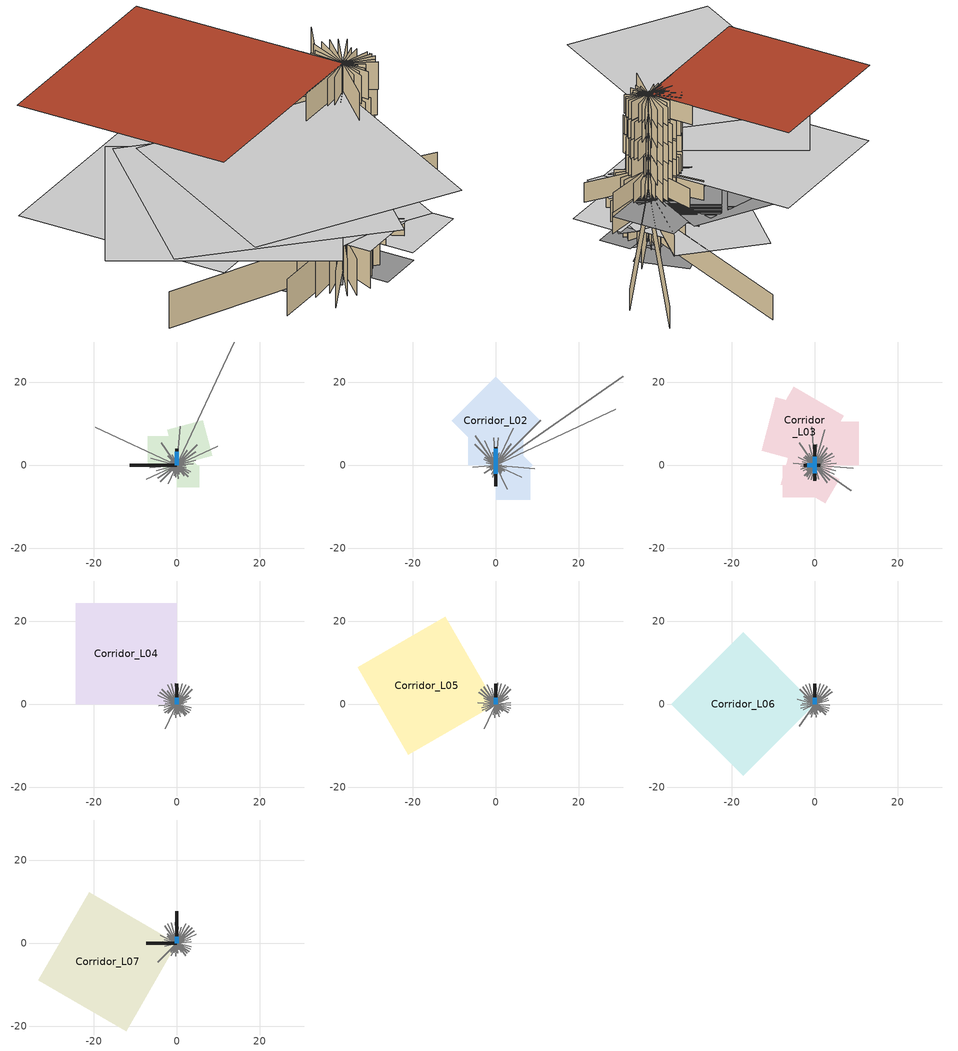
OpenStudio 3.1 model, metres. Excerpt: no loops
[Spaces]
Corridor_L01
 floor ground (IntFloor : Corridor_L01 SlabOnOrBelowGradeF073): 5.35,0 5.35,-5.35 0,-5.35 0,0 z0
 floor ground (IntFloor : Corridor_L01 2 SlabOnOrBelowGradeF073): 0.41,0.11 0.52,-0.3 0.11,-0.41 0,0 z0
 floor ground (IntFloor : Corridor_L01 3 SlabOnOrBelowGradeF073): 1.87,1.08 2.95,-0.79 1.08,-1.87 0,0 z0
 floor ground (IntFloor : Corridor_L01 4 SlabOnOrBelowGradeF073): 2.45,2.45 4.9,0 2.45,-2.45 0,0 z0
 floor ground (IntFloor : Corridor_L01 5 SlabOnOrBelowGradeF073): 1.03,1.78 2.8,0.75 1.78,-1.03 0,0 z0
 floor ground (IntFloor : Corridor_L01 6 SlabOnOrBelowGradeF073): 0.37,1.4 1.77,1.02 1.4,-0.37 0,0 z0
 floor ground (IntFloor : Corridor_L01 7 SlabOnOrBelowGradeF073): 3.64,3.64 3.64,0 0,0 0,3.64 z0
 floor ground (IntFloor : Corridor_L01 8 SlabOnOrBelowGradeF073): 6.25,10.82 8.54,2.29 0,0 -2.29,8.54 z0
 floor ground (IntFloor : Corridor_L01 9 SlabOnOrBelowGradeF073): 1.53,5.7 3.62,2.09 0,0 -2.09,3.62 z0
 floor ground (IntFloor : Corridor_L01 10 SlabOnOrBelowGradeF073): 0,1.05 0.52,0.52 0,0 -0.52,0.52 z0
 floor ground (IntFloor : Corridor_L01 11 SlabOnOrBelowGradeF073): -0.73,2.73 1,1.73 0,0 -1.73,1 z0
 floor ground (IntFloor : Corridor_L01 12 SlabOnOrBelowGradeF073): -0.31,0.54 0.11,0.42 0,0 -0.42,0.11 z0
 floor ground (IntFloor : Corridor_L01 13 SlabOnOrBelowGradeF073): 0,6.98 0,0 -6.98,0 -6.98,6.98 z0
 floor ground (IntFloor : Corridor_L01 14 SlabOnOrBelowGradeF073): -0.42,1.57 0,0 -1.57,-0.42 -1.99,1.15 z0
 floor ground (IntFloor : Corridor_L01 15 SlabOnOrBelowGradeF073): -1.6,2.76 0,0 -2.76,-1.6 -4.36,1.17 z0
 wall outside (MetalFrameWallU055): 0,0 0,2.29 / 0,0 0,1.31 / 0,0 0,3.89 / 0,0 -11.39,0 / 0,0 -0.59,0 z0:4.27
 wall adiabatic (MetalFrameIntWallU151): 0,0 -0.35,-0.03 / 0,0 -2.31,-0.62 / 0,0 -1.62,-0.76 / 0,0 -0.61,-0.43 / 0,0 -1.06,-1.52 / 0,0 -0.14,-0.52 / 0,0 -0.25,-2.9 / 0,0 0.6,-2.24 / 0,0 0.82,-1.75 / 0,0 1.76,-2.51 / 0,0 0.53,-0.53 / 0,0 2.82,-1.97 / 0,0 3.37,-1.57 / 0,0 2.24,-0.6 / 0,0 1.84,-0.16 / 0,0 3.9,0.34 / 0,0 0.91,0.64 / 0,0 4.87,4.87 / 0,0 2.52,3.6 / 0,0 13.83,29.66 / 0,0 0.82,9.33 / 0,0 -0.16,1.8 / 0,0 -3.81,5.44 / 0,0 -2.26,2.26 / 0,0 -1.45,1.02 / 0,0 -19.69,9.18 / 0,0 -6.33,1.7 / 0,0 -2.64,0.23 / 0,0 -6.53,-0.57 / 0,0 -0.7,-2.61 / 0,0 -0.15,-1.75 / 0,0 0.28,-3.26 / 0,0 0.45,-1.66 / 0,0 0.72,-1.55 / 0,0 1.39,-1.99 / 0,0 2.77,-2.77 / 0,0 2.15,-1.5 / 0,0 1.61,-0.75 / 0,0 2.14,-0.57 / 0,0 2.08,-0.18 / 0,0 2.85,0.76 / 0,0 2.16,1.01 / 0,0 0.85,0.85 z0:4.27; 0,0 -0.14,-0.3 z0:2.68; 0,0 0.03,-0.33 z0:3.84; 0,0 0.09,0.32 z0:1.05; 0,0 0.33,0.03 z0:3.62
 wall adiabatic (MetalFrameWallInterior): 0,0 -1.07,-1.07 / 0,0 4.48,1.2 / 0,0 9.86,4.6 / 0,0 -0.47,1.75 / 0,0 -1.17,2.51 / 0,0 -5.02,-1.35 / 0,0 -7.36,-3.43 / 0,0 -4.59,-3.21 / 0,0 -3.97,-3.97 / 0,0 -0.86,-1.23 / 0,0 -2.07,-4.44 / 0,0 4.58,3.21 z0:4.27
 window (1_Win_Storefront): 0,0 0,2.29 z0:2.97; 0,0 0,3.19 z0:3.19
Corridor_L02
 floor to Corridor_L01 (TypicalFloorInterior): 8.29,0 8.29,-8.29 0,-8.29 0,0 z4.27; 2.44,1.41 3.84,-1.03 1.41,-2.44 0,0 z4.27; 2.49,4.32 6.81,1.82 4.32,-2.49 0,0 z4.27; 6.54,6.54 6.54,0 0,0 0,6.54 z4.27; 0,21.34 10.67,10.67 0,0 -10.67,10.67 z4.27; 0,6.62 0,0 -6.62,0 -6.62,6.62 z4.27
 floor adiabatic (TypicalFloorInterior): 2.35,0.63 2.98,-1.72 0.63,-2.35 0,0 z4.27; 4.43,4.43 8.85,0 4.43,-4.43 0,0 z4.27; 0.37,1.4 1.77,1.02 1.4,-0.37 0,0 z4.27; -2.09,3.63 0.77,2.86 0,0 -2.86,0.77 z4.27
 floor adiabatic (OtherFloorU071): 1.6,2.77 2.19,0.59 0,0 -0.59,2.19 z4.27; 0.9,3.36 2.13,1.23 0,0 -1.23,2.13 z4.27; -1.38,5.13 1.88,3.25 0,0 -3.25,1.88 z4.27; -0.29,1.07 0,0 -1.07,-0.29 -1.36,0.78 z4.27
 wall outside (MetalFrameWallU055): 0,0 0,1.31 / 0,0 0,4.27 / 0,0 -0.59,0 / 0,0 0,-5.1 z4.27:7.92; 0,0 0,-0.34 z4.27:4.8
 wall adiabatic (MetalFrameIntWallU151): 0,0 3.63,5.18 / 0,0 4.12,8.84 / 0,0 0.81,3.02 / 0,0 0.58,6.65 / 0,0 -0.58,6.62 / 0,0 -0.83,3.08 / 0,0 -2.75,5.89 / 0,0 -4.94,7.06 / 0,0 -5.08,5.08 / 0,0 -2.74,1.92 / 0,0 -2.99,1.39 / 0,0 -2.31,0.62 / 0,0 -1.01,-2.17 / 0,0 -0.79,-2.96 / 0,0 -0.2,-2.31 / 0,0 0.17,-1.95 / 0,0 0.31,-1.16 / 0,0 2.68,-5.76 / 0,0 1.33,-1.9 / 0,0 1.46,-1.46 / 0,0 6.25,-2.91 / 0,0 2.43,-0.65 / 0,0 9.33,-0.82 / 0,0 1.43,0.13 / 0,0 28.87,13.46 / 0,0 30.6,21.43 / 0,0 10.8,10.8 / 0,0 3.08,4.4 / 0,0 1.12,2.4 / 0,0 0.35,1.32 / 0,0 0.36,4.09 / 0,0 -0.28,3.26 / 0,0 -0.77,2.88 / 0,0 -0.45,0.97 z4.27:7.92; 0,0 0.32,0.09 z4.27:5.17
 wall adiabatic (MetalFrameWallInterior): 0,0 -0.37,0.03 / 0,0 -5.57,-0.49 / 0,0 -2.26,-0.61 / 0,0 -1.48,-0.69 / 0,0 -2.82,-1.98 / 0,0 -1.26,-1.26 / 0,0 -0.43,-0.61 / 0,0 2.06,-1.44 z4.27:7.92
 window (1_Win_Storefront): 0,0 0,3.9 / 0,0 0,-2.13 z4.27:6.71
 roof outside (FlatNonresWoodFramingAndOtherRoofU034): 0,0 0,0.5 -0.5,0.5 -0.5,0 z7.92; 0,0 0,7.01 -7.01,7.01 -7.01,0 z7.92; 0,0 0,4.88 -4.88,4.88 -4.88,0 z7.92; 0,0 0,2.97 -2.97,2.97 -2.97,0 z7.92; 0,0 0,1.13 -1.13,1.13 -1.13,0 z7.92; 0,0 0,4.34 -4.34,4.34 -4.34,0 z7.92
Corridor_L03
 floor adiabatic (TypicalFloorInterior): -0.65,1.12 0,0 -1.12,-0.65 -1.77,0.48 z7.92; -0.92,0.92 0,0 -0.92,-0.92 -1.85,0 z7.92; 0,0 1.05,-1.81 -0.77,-2.86 -1.81,-1.05 z7.92; 0,0 1.36,-1.36 0,-2.72 -1.36,-1.36 z7.92
 floor to Corridor_L02 (TypicalFloorInterior): -1.58,0.91 0,0 -0.91,-1.58 -2.49,-0.67 z7.92; -6.46,1.73 0,0 -1.73,-6.46 -8.19,-4.73 z7.92; 0,0 0,-7.72 -7.72,-7.72 -7.72,0 z7.92; 0,0 5.84,-3.37 2.47,-9.21 -3.37,-5.84 z7.92
 floor adiabatic (OtherFloorU071): 0,0 1.37,-5.12 -3.75,-6.49 -5.12,-1.37 z7.92; 0,0 2.08,-0.56 1.52,-2.64 -0.56,-2.08 z7.92; 1.96,0 1.96,-1.96 0,-1.96 0,0 z7.92; 1.79,0.48 2.27,-1.31 0.48,-1.79 0,0 z7.92; 1.75,1.01 2.75,-0.74 1.01,-1.75 0,0 z7.92; 1.61,1.61 3.22,0 1.61,-1.61 0,0 z7.92; 1.91,3.31 5.23,1.4 3.31,-1.91 0,0 z7.92; 0.65,2.43 3.08,1.78 2.43,-0.65 0,0 z7.92; 10.5,10.5 10.5,0 0,0 0,10.5 z7.92; 0.41,0.71 0.56,0.15 0,0 -0.15,0.56 z7.92; 1.05,3.9 2.47,1.43 0,0 -1.43,2.47 z7.92; 0,1.36 0.68,0.68 0,0 -0.68,0.68 z7.92; -5.05,18.85 6.9,11.95 0,0 -11.95,6.9 z7.92; -9.42,16.32 3.45,12.87 0,0 -12.87,3.45 z7.92
 wall outside (MetalFrameWallU055): 0,0 0,2.56 / 0,0 0,2.63 / 0,0 0,4.88 / 0,0 -0.61,0 / 0,0 -0.4,0 / 0,0 -2.71,0 / 0,0 -2.58,0 / 0,0 0,-3.71 / 0,0 0,-2.19 / 0,0 0,-2.58 / 0,0 0,-1.04 / 0,0 1.25,0 z7.92:11.28
 wall adiabatic (WoodFrameIntWallU099): 0,0 -3.76,5.37 / 0,0 -1.87,1.87 / 0,0 -2.7,1.89 / 0,0 -2.16,1.01 / 0,0 -3.08,0.82 / 0,0 -2.47,0.22 / 0,0 -2.91,-0.25 / 0,0 -3,-0.8 / 0,0 -1.46,-0.68 / 0,0 -1.96,-1.37 / 0,0 -2.57,-2.57 / 0,0 -1.99,-2.84 / 0,0 0.92,-3.41 / 0,0 0.32,-0.68 / 0,0 -1.35,2.9 / 0,0 -0.96,1.38 / 0,0 -2.31,2.31 / 0,0 -2.29,1.6 / 0,0 -4,1.87 / 0,0 -3.01,0.81 / 0,0 -5.19,0.45 / 0,0 -3.47,-0.3 / 0,0 -3.47,-0.93 / 0,0 -2.78,-1.3 / 0,0 -0.61,-0.43 / 0,0 -2.39,-2.39 / 0,0 -0.67,-0.96 z7.92:11.28
 wall adiabatic (MetalFrameWallInterior): 0,0 -1.56,-3.34 / 0,0 -0.94,-3.49 / 0,0 -0.3,-3.42 / 0,0 0.3,-3.4 / 0,0 2.95,-4.21 / 0,0 3.61,-3.61 / 0,0 8.74,-6.12 / 0,0 4.62,-2.15 / 0,0 4.97,-1.33 / 0,0 9.2,-0.8 / 0,0 5.12,0.45 / 0,0 3.85,1.03 / 0,0 4.66,2.17 / 0,0 4.17,2.92 / 0,0 2.82,2.82 / 0,0 2.92,4.18 / 0,0 2.16,4.62 / 0,0 2.3,8.58 / 0,0 0.44,5.08 / 0,0 -0.8,9.2 / 0,0 -1.32,4.94 z7.92:11.28
 window (1_Win_Storefront): 0,0 0,1.97 / 0,0 -1.89,0 / 0,0 0,-1.97 z7.92:10.36; 0,0 0,1.48 / 0,0 0,1.48 z7.92:9.41; 0,0 -1.41,0 / 0,0 -1.41,0 / 0,0 0,-1.41 / 0,0 0,-1.41 z7.92:9.34
 roof outside (FlatNonresWoodFramingAndOtherRoofU034): 0,0 0,1.44 -1.44,1.44 -1.44,0 z11.28
Corridor_L04
 floor to Corridor_L03 (TypicalFloorInterior): 0,24.32 0,0 -24.32,0 -24.32,24.32 z11.15
 wall outside (MetalFrameWallU055): 0,0 0,4.88 z11.15:14.38
 wall adiabatic (WoodFrameIntWallU099): 0,0 -2.77,-5.94 / 0,0 -0.68,-2.56 / 0,0 -0.29,-3.29 / 0,0 0.21,-2.38 / 0,0 0.82,-3.08 / 0,0 1.05,-2.25 / 0,0 3.42,-0.92 / 0,0 0.75,-0.07 / 0,0 1.61,0.14 / 0,0 2.31,0.62 / 0,0 3.3,1.54 / 0,0 2.84,1.99 / 0,0 -3.16,0.85 / 0,0 -2.78,0.24 / 0,0 -4.4,-0.38 / 0,0 -3.01,-0.81 / 0,0 -3.15,-1.47 / 0,0 -2.94,-2.06 / 0,0 -2.17,-2.17 / 0,0 -0.43,-0.61 z11.15:14.38
 wall adiabatic (MetalFrameWallInterior): 0,0 1.97,-2.81 / 0,0 2.41,-2.41 / 0,0 3.02,-2.12 / 0,0 3.28,-1.53 / 0,0 3.64,3.64 / 0,0 2.99,4.27 / 0,0 2.16,4.62 / 0,0 1.33,4.97 / 0,0 0.35,3.97 / 0,0 -0.44,5.08 / 0,0 -1.32,4.92 / 0,0 -2.17,4.66 / 0,0 -2.28,3.26 / 0,0 -3.63,3.63 / 0,0 -4.18,2.92 / 0,0 -4.59,2.14 z11.15:14.38
 window (1_Win_Storefront): 0,0 0,1.6 z11.15:13.59
Corridor_L05
 floor adiabatic (TypicalFloorInterior): -0.47,1.75 0,0 -1.75,-0.47 -2.22,1.28 z14.38
 floor to Corridor_L04 (TypicalFloorInterior): -12.18,21.1 0,0 -21.1,-12.18 -33.28,8.92 z14.38
 wall outside (MetalFrameWallU055): 0,0 0,4.88 z14.38:17.6
 wall adiabatic (WoodFrameIntWallU099): 0,0 -2.77,-5.94 / 0,0 -0.68,-2.56 / 0,0 -0.29,-3.29 / 0,0 0.21,-2.38 / 0,0 0.82,-3.08 / 0,0 1.05,-2.25 / 0,0 0.93,-1.32 / 0,0 1.69,-1.69 / 0,0 2.98,-2.09 / 0,0 3.14,-1.47 / 0,0 3.11,1.45 / 0,0 2.79,1.96 / 0,0 -2.96,1.38 / 0,0 -2.7,0.72 / 0,0 -4.4,0.38 / 0,0 -3.11,-0.27 / 0,0 -3.36,-0.9 / 0,0 -3.26,-1.52 / 0,0 -2.51,-1.76 / 0,0 -0.53,-0.53 z14.38:17.6
 wall adiabatic (MetalFrameWallInterior): 0,0 3.56,-0.95 / 0,0 3.6,-0.32 / 0,0 3.52,0.31 / 0,0 0.72,0.19 / 0,0 3.61,3.61 / 0,0 2.95,4.21 / 0,0 2.2,4.72 / 0,0 1.32,4.92 / 0,0 0.45,5.12 / 0,0 -0.35,3.97 / 0,0 -1.03,3.85 / 0,0 -2.15,4.62 / 0,0 -2.95,4.21 / 0,0 -3.63,3.63 / 0,0 -4.18,2.92 z14.38:17.6
 window (1_Win_Storefront): 0,0 0,1.6 z14.38:16.81
Corridor_L06
 floor to Corridor_L05 (TypicalFloorInterior): -17.28,17.28 0,0 -17.28,-17.28 -34.55,0 z17.6
 wall outside (MetalFrameWallU055): 0,0 0,4.88 z17.6:20.83
 wall adiabatic (WoodFrameIntWallU099): 0,0 -3.76,-5.37 / 0,0 -1.12,-2.4 / 0,0 -0.85,-3.19 / 0,0 -0.21,-2.38 / 0,0 0.28,-3.17 / 0,0 0.64,-2.39 / 0,0 0.68,-1.46 / 0,0 1.37,-1.96 / 0,0 2.57,-2.57 / 0,0 2.84,-1.99 / 0,0 3.32,0.89 / 0,0 3.09,1.44 / 0,0 -2.68,1.88 / 0,0 -2.53,1.18 / 0,0 -4.27,1.14 / 0,0 -3.11,0.27 / 0,0 -3.47,-0.3 / 0,0 -3.47,-0.93 / 0,0 -2.78,-1.3 / 0,0 -0.61,-0.43 z17.6:20.83
 wall adiabatic (MetalFrameWallInterior): 0,0 3.34,-1.56 / 0,0 3.49,-0.94 / 0,0 3.52,-0.31 / 0,0 0.75,0.07 / 0,0 4.18,2.93 / 0,0 3.64,3.64 / 0,0 2.99,4.27 / 0,0 2.15,4.62 / 0,0 1.33,4.97 / 0,0 0.35,3.97 / 0,0 -0.35,3.97 / 0,0 -1.32,4.92 / 0,0 -2.17,4.66 / 0,0 -2.95,4.21 / 0,0 -3.61,3.61 z17.6:20.83
 window (1_Win_Storefront): 0,0 0,1.6 z17.6:20.04
Corridor_L07
 floor to Corridor_L06 (TypicalFloorInterior): -21.16,12.22 0,0 -12.22,-21.16 -33.38,-8.94 z20.9
 wall outside (MetalFrameWallU055): 0,0 0,7.68 / 0,0 0,4.88 / 0,0 -7.44,0 z20.9:24.13
 wall adiabatic (WoodFrameIntWallU099): 0,0 -4.64,-4.64 / 0,0 -1.52,-2.17 / 0,0 -1.39,-2.99 / 0,0 -0.62,-2.31 / 0,0 -0.28,-3.17 / 0,0 0.22,-2.47 / 0,0 0.42,-1.56 / 0,0 1.01,-2.16 / 0,0 2.09,-2.98 / 0,0 2.45,-2.45 / 0,0 3.42,0.3 / 0,0 3.29,0.88 / 0,0 -2.31,2.31 / 0,0 -2.29,1.6 / 0,0 -4,1.87 / 0,0 -3.01,0.81 / 0,0 -3.47,0.3 / 0,0 -3.58,-0.31 / 0,0 -2.96,-0.79 / 0,0 -0.68,-0.32 z20.9:24.13
 wall adiabatic (MetalFrameWallInterior): 0,0 3.02,-2.12 / 0,0 3.28,-1.53 / 0,0 3.42,-0.92 / 0,0 0.75,-0.07 / 0,0 4.62,2.16 / 0,0 4.21,2.95 / 0,0 3.68,3.68 / 0,0 2.92,4.17 / 0,0 2.17,4.66 / 0,0 1.03,3.85 / 0,0 0.35,3.97 / 0,0 -0.44,5.08 / 0,0 -1.33,4.97 / 0,0 -2.17,4.66 / 0,0 -2.92,4.18 z20.9:24.13
 window (1_Win_Storefront): 0,0 0,1.6 z20.9:23.34
 roof outside (FlatNonresWoodFramingAndOtherRoofU034): 0,0 0,24.43 -24.43,24.43 -24.43,0 z24.13
[Site]
SAN JOSE INTL: Latitude {deg}=37.34; Longitude {deg}=-121.95; Time Zone {hr}=-8; Elevation {m}=15.5448
[SizingPeriod:DesignDay] Barometric Pressure {Pa}=101146; Wind Speed {m/s}=2.4; Sky Clearness=0; Rain Indicator=0; Snow Indicator=0; Day of Month=21; Daylight Saving Time Indicator=0; Humidity Indicating Type=Wetbulb; Dry-Bulb Temperature Range Modifier Type=DefaultMultipliers
Name | Maximum Dry-Bulb Temperature {C} | Daily Dry-Bulb Temperature Range {deltaC} | Humidity Indicating Conditions at Maximum Dry-Bulb | Wind Direction {deg} | Month | Day Type | Solar Model Indicator | ASHRAE Taub | ASHRAE Taud
SAN JOSE INTL Ann Htg 99.6% Condns DB | 2.2 | 0 | 2.2 | 150 | 12 | WinterDesignDay | ASHRAEClearSky
SAN JOSE INTL  June .4% Condns DB=>MCWB | 35 | 11.8 | 19.8 | 330 | 6 | SummerDesignDay | ASHRAETau | 0.363 | 2.418
SAN JOSE INTL  July .4% Condns DB=>MCWB | 34.8 | 11.7 | 20.7 | 330 | 7 | SummerDesignDay | ASHRAETau | 0.367 | 2.418
SAN JOSE INTL  August .4% Condns DB=>MCWB | 34.4 | 11.6 | 19.3 | 330 | 8 | SummerDesignDay | ASHRAETau | 0.35 | 2.459
SAN JOSE INTL  September .4% Condns DB=>MCWB | 35.1 | 12 | 18.4 | 330 | 9 | SummerDesignDay | ASHRAETau | 0.356 | 2.432
SAN JOSE INTL  October .4% Condns DB=>MCWB | 31.5 | 11.7 | 16.9 | 330 | 10 | SummerDesignDay | ASHRAETau | 0.333 | 2.534
SAN JOSE INTL  November .4% Condns DB=>MCWB | 26.1 | 9.9 | 15.4 | 330 | 11 | SummerDesignDay | ASHRAETau | 0.322 | 2.542
[Site:WaterMainsTemperature]
Calculation Method=Schedule; Temperature Schedule=WaterMainCZ04
[Building]
FREEDOM CIRCLE BUILDING C Building: North Axis {deg}=90
[Material]
Name | Roughness | Thickness {m} | Conductivity {W/m-K} | Density {kg/m3} | Specific Heat {J/kg-K} | Thermal Absorptance | Solar Absorptance | Visible Absorptance
Stucco - 7/8 in. | MediumRough | 0.022352 | 0.700948 | 1855.1 | 837.36 | 0.9 | 0.7 | 0.8
Compliance Insulation R14.60 | Smooth | 0.0591861 | 0.0230188 | 16.0185 | 1130.436
Compliance Insulation R1.41 | Smooth | 0.00571591 | 0.0230188 | 16.0185 | 1130.436
Compliance Insulation R0.02 | Smooth | 8.10768e-05 | 0.0230188 | 16.0185 | 1130.436
Air - Metal Wall Framing - 16 or 24 in. OC; Air - Metal Wall Framing - 16 or 24 in. OC 1; Air - Metal Wall Framing - 16 or 24 in. OC 2 | Smooth | 0.1397 | 1.22017 | 1.28148 | 1004.832
Gypsum Board - 1/2 in.; Gypsum Board - 1/2 in. 2; Gypsum Board - 1/2 in. 4 | Smooth | 0.0127 | 0.158656 | 640.739 | 1130.436 | 0.9 | 0.7 | 0.8
Compliance Insulation R3.70 | Smooth | 0.0149992 | 0.0230188 | 16.0185 | 1130.436
Gypsum Board - 5/8 in. | MediumRough | 0.016002 | 0.158656 | 640.739 | 1130.436 | 0.9 | 0.7 | 0.8
Metal Standing Seam - 1/16 in. | MediumRough | 0.0015875 | 2.21534 | 7820.53 | 502.416 | 0.75 | 0.37 | 0.75
Compliance Insulation R28.63 | Smooth | 0.116061 | 0.0230188 | 16.0185 | 1130.436 | 0.9 | 0.7 | 0.8
Metal Deck - 1/16 in. | MediumRough | 0.0015875 | 45.3452 | 7820.53 | 502.416 | 0.9 | 0.7 | 0.8
Concrete - 140 lb/ft3 - 4 in. | Smooth | 0.1016 | 1.9514 | 2239.06 | 921.096
Carpet - 3/4 in.; Carpet - 3/4 in. 1 | Smooth | 0.01905 | 0.0455183 | 288.332 | 1381.644 | 0.9 | 0.7 | 0.8
Compliance Insulation R9.83 | MediumRough | 0.0398691 | 0.0230188 | 16.0185 | 1130.436 | 0.9 | 0.7 | 0.8
Plywood - 5/8 in. | Smooth | 0.016002 | 0.11544 | 480.554 | 1884.06
Gypsum Board - 1/2 in. 1; Gypsum Board - 1/2 in. 3 | MediumRough | 0.0127 | 0.158656 | 640.739 | 1130.436 | 0.9 | 0.7 | 0.8
[Material:NoMass]
Wood Frame w/ R11.25: Roughness=Smooth; Thermal Resistance {m2-K/W}=1.26865
[Construction]
MetalFrameWallU055: Stucco - 7/8 in., Compliance Insulation R14.60, Compliance Insulation R1.41, Compliance Insulation R0.02, Compliance Insulation R0.02, Air - Metal Wall Framing - 16 or 24 in. OC, Gypsum Board - 1/2 in.
MetalFrameIntWallU151: Gypsum Board - 1/2 in. 1, Compliance Insulation R3.70, Air - Metal Wall Framing - 16 or 24 in. OC 1, Gypsum Board - 1/2 in. 2
MetalFrameWallInterior: Gypsum Board - 5/8 in., Air - Metal Wall Framing - 16 or 24 in. OC 2, Gypsum Board - 5/8 in.
WoodFrameIntWallU099: Gypsum Board - 1/2 in. 3, Wood Frame w/ R11.25, Gypsum Board - 1/2 in. 4
FlatNonresWoodFramingAndOtherRoofU034: Metal Standing Seam - 1/16 in., Compliance Insulation R28.63
TypicalFloorInterior: Metal Deck - 1/16 in., Concrete - 140 lb/ft3 - 4 in., Carpet - 3/4 in.
OtherFloorU071: Compliance Insulation R9.83, Plywood - 5/8 in., Carpet - 3/4 in. 1
1_Win_Storefront: 1_Win_Storefront Material
[WindowMaterial:SimpleGlazingSystem]
1_Win_Storefront Material: U-Factor {W/m2-K}=2.32809; Solar Heat Gain Coefficient=0.26; Visible Transmittance=0.46
[Construction:FfactorGroundFloor] F-Factor {W/m-K}=1.26344; PerimeterExposed {m}=0
Name | Area {m2}
IntFloor : Corridor_L01 SlabOnOrBelowGradeF073 | 28.6111
IntFloor : Corridor_L01 2 SlabOnOrBelowGradeF073 | 0.17879
IntFloor : Corridor_L01 3 SlabOnOrBelowGradeF073 | 4.67106
IntFloor : Corridor_L01 4 SlabOnOrBelowGradeF073 | 12.0228
IntFloor : Corridor_L01 5 SlabOnOrBelowGradeF073 | 4.21026
IntFloor : Corridor_L01 6 SlabOnOrBelowGradeF073 | 2.09591
IntFloor : Corridor_L01 7 SlabOnOrBelowGradeF073 | 13.269
IntFloor : Corridor_L01 8 SlabOnOrBelowGradeF073 | 78.0764
IntFloor : Corridor_L01 9 SlabOnOrBelowGradeF073 | 17.4358
IntFloor : Corridor_L01 10 SlabOnOrBelowGradeF073 | 0.549689
IntFloor : Corridor_L01 11 SlabOnOrBelowGradeF073 | 4.00493
IntFloor : Corridor_L01 12 SlabOnOrBelowGradeF073 | 0.191254
IntFloor : Corridor_L01 13 SlabOnOrBelowGradeF073 | 48.6725
IntFloor : Corridor_L01 14 SlabOnOrBelowGradeF073 | 2.64503
IntFloor : Corridor_L01 15 SlabOnOrBelowGradeF073 | 10.1766
[Space]
Name | Building Story | Thermal Zone | Design Specification Outdoor Air Object
Corridor_L01 | Corridor Level_L01 | TZ-Corridor_L01 | TZ-Corridor_L01 Design Specification Outdoor Air
Corridor_L02 | Corridor Level_L02 | TZ-Corridor_L02 | TZ-Corridor_L02 Design Specification Outdoor Air
Corridor_L03 | Corridor Level_L03 | TZ-Corridor_L03 | TZ-Corridor_L03 Design Specification Outdoor Air
Corridor_L04 | Corridor Level_L04 | TZ-Corridor_L04 | TZ-Corridor_L04 Design Specification Outdoor Air
Corridor_L05 | Corridor Level_L05 | TZ-Corridor_L05 | TZ-Corridor_L05 Design Specification Outdoor Air
Corridor_L06 | Corridor Level_L06 | TZ-Corridor_L06 | TZ-Corridor_L06 Design Specification Outdoor Air
Corridor_L07 | Corridor Level_L07 | TZ-Corridor_L07 | TZ-Corridor_L07 Design Specification Outdoor Air
[ThermalZone] Multiplier=1; Use Ideal Air Loads=No
Name | Volume {m3} | Thermostat
TZ-Corridor_L01 | 967.847 | TZ-Corridor_L01 Thermostat
TZ-Corridor_L02 | 1822.78 | TZ-Corridor_L02 Thermostat
TZ-Corridor_L03 | 2422.56 | TZ-Corridor_L03 Thermostat
TZ-Corridor_L04 | 1907.71 | TZ-Corridor_L04 Thermostat
TZ-Corridor_L05 | 1925.74 | TZ-Corridor_L05 Thermostat
TZ-Corridor_L06 | 1925.76 | TZ-Corridor_L06 Thermostat
TZ-Corridor_L07 | 1925.76 | TZ-Corridor_L07 Thermostat
[BuildingStory]
Corridor Level_L01; Corridor Level_L02; Corridor Level_L03; Corridor Level_L04; Corridor Level_L05; Corridor Level_L06; Corridor Level_L07
[People:Definition] Number of People Calculation Method=People/Area; People per Space Floor Area {person/m2}=0.0538196; Fraction Radiant=0.3; Sensible Heat Fraction=0.5
Corridor_L01 People Definition; Corridor_L02 People Definition; Corridor_L03 People Definition; Corridor_L04 People Definition; Corridor_L05 People Definition; Corridor_L06 People Definition; Corridor_L07 People Definition
[People] Number of People Schedule=OfficeOccupancy; Multiplier=1
Name | People Definition | Space or SpaceType | Activity Level Schedule
Corridor_L01 People | Corridor_L01 People Definition | Corridor_L01 | Corridor_L01 People Activity Level
Corridor_L02 People | Corridor_L02 People Definition | Corridor_L02 | Corridor_L02 People Activity Level
Corridor_L03 People | Corridor_L03 People Definition | Corridor_L03 | Corridor_L03 People Activity Level
Corridor_L04 People | Corridor_L04 People Definition | Corridor_L04 | Corridor_L04 People Activity Level
Corridor_L05 People | Corridor_L05 People Definition | Corridor_L05 | Corridor_L05 People Activity Level
Corridor_L06 People | Corridor_L06 People Definition | Corridor_L06 | Corridor_L06 People Activity Level
Corridor_L07 People | Corridor_L07 People Definition | Corridor_L07 | Corridor_L07 People Activity Level
[SpaceInfiltration:DesignFlowRate] Schedule=OfficeInfiltration; Design Flow Rate Calculation Method=Flow/ExteriorWallArea; Flow per Exterior Surface Area {m3/s-m2}=0.00119482; Constant Term Coefficient=0; Temperature Term Coefficient=0; Velocity Term Coefficient=0.224052; Velocity Squared Term Coefficient=0
Name | Space or SpaceType
Corridor_L01 Space Infiltration Design Flow Rate 1 | Corridor_L01
Corridor_L02 Space Infiltration Design Flow Rate 1 | Corridor_L02
Corridor_L03 Space Infiltration Design Flow Rate 1 | Corridor_L03
Corridor_L04 Space Infiltration Design Flow Rate 1 | Corridor_L04
Corridor_L05 Space Infiltration Design Flow Rate 1 | Corridor_L05
Corridor_L06 Space Infiltration Design Flow Rate 1 | Corridor_L06
Corridor_L07 Space Infiltration Design Flow Rate 1 | Corridor_L07
[Lights:Definition] Design Level Calculation Method=Watts/Area; Watts per Space Floor Area {W/m2}=4.30556; Fraction Radiant=0.97; Return Air Fraction=0
Corridor_L01 Regulated Lights Definition; Corridor_L02 Regulated Lights Definition; Corridor_L03 Regulated Lights Definition; Corridor_L04 Regulated Lights Definition; Corridor_L05 Regulated Lights Definition; Corridor_L06 Regulated Lights Definition; Corridor_L07 Regulated Lights Definition
[Lights] Schedule=OfficeLights; Fraction Replaceable=1
Name | Lights Definition | Space or SpaceType
Corridor_L01 Regulated Lights | Corridor_L01 Regulated Lights Definition | Corridor_L01
Corridor_L02 Regulated Lights | Corridor_L02 Regulated Lights Definition | Corridor_L02
Corridor_L03 Regulated Lights | Corridor_L03 Regulated Lights Definition | Corridor_L03
Corridor_L04 Regulated Lights | Corridor_L04 Regulated Lights Definition | Corridor_L04
Corridor_L05 Regulated Lights | Corridor_L05 Regulated Lights Definition | Corridor_L05
Corridor_L06 Regulated Lights | Corridor_L06 Regulated Lights Definition | Corridor_L06
Corridor_L07 Regulated Lights | Corridor_L07 Regulated Lights Definition | Corridor_L07
[AvailabilityManager:NightCycle] Applicability Schedule=Always On Discrete; Control Type=CycleOnAny; Thermostat Tolerance {deltaC}=1.11111; Cycling Run Time Control Type=ThermostatWithMinimumRunTime; Cycling Run Time {s}=900
Availability Manager Night Cycle 1; Availability Manager Night Cycle 2; Availability Manager Night Cycle 3; Availability Manager Night Cycle 4; Availability Manager Night Cycle 5; Availability Manager Night Cycle 6; Availability Manager Night Cycle 7
[ThermostatSetpoint:DualSetpoint] Heating Setpoint Temperature Schedule=OfficeHtgSetpt; Cooling Setpoint Temperature Schedule=OfficeClgSetpt
TZ-Corridor_L01 Thermostat; TZ-Corridor_L02 Thermostat; TZ-Corridor_L03 Thermostat; TZ-Corridor_L04 Thermostat; TZ-Corridor_L05 Thermostat; TZ-Corridor_L06 Thermostat; TZ-Corridor_L07 Thermostat
[DesignSpecification:OutdoorAir] Outdoor Air Method=Maximum; Outdoor Air Flow per Person {m3/s-person}=0; Outdoor Air Flow per Floor Area {m3/s-m2}=0.000762
TZ-Corridor_L01 Design Specification Outdoor Air; TZ-Corridor_L02 Design Specification Outdoor Air; TZ-Corridor_L03 Design Specification Outdoor Air; TZ-Corridor_L04 Design Specification Outdoor Air; TZ-Corridor_L05 Design Specification Outdoor Air; TZ-Corridor_L06 Design Specification Outdoor Air; TZ-Corridor_L07 Design Specification Outdoor Air
[Schedule:Day]
OnDay; OfficeInfiltrationSun: 1, 0, 1, 2, 0, 1, 3, 0, 1, 4, 0, 1, 5, 0, 1, 6, 0, 1, 7, 0, 1, 8, 0, 1, 9, 0, 1, 10, 0, 1, 11, 0, 1, 12, 0, 1, 13, 0, 1, 14, 0, 1, 15, 0, 1, 16, 0, 1, 17, 0, 1, 18, 0, 1, 19, 0, 1, 20, 0, 1, 21, 0, 1, 22, 0, 1, 23, 0, 1, 24, 0, 1
OffDay: 1, 0, 0, 2, 0, 0, 3, 0, 0, 4, 0, 0, 5, 0, 0, 6, 0, 0, 7, 0, 0, 8, 0, 0, 9, 0, 0, 10, 0, 0, 11, 0, 0, 12, 0, 0, 13, 0, 0, 14, 0, 0, 15, 0, 0, 16, 0, 0, 17, 0, 0, 18, 0, 0, 19, 0, 0, 20, 0, 0, 21, 0, 0, 22, 0, 0, 23, 0, 0, 24, 0, 0
WaterMainCZ04Jan: 1, 0, 11.5, 2, 0, 11.5, 3, 0, 11.5, 4, 0, 11.5, 5, 0, 11.5, 6, 0, 11.5, 7, 0, 11.5, 8, 0, 11.5, 9, 0, 11.5, 10, 0, 11.5, 11, 0, 11.5, 12, 0, 11.5, 13, 0, 11.5, 14, 0, 11.5, 15, 0, 11.5, 16, 0, 11.5, 17, 0, 11.5, 18, 0, 11.5, 19, 0, 11.5, 20, 0, 11.5, 21, 0, 11.5, 22, 0, 11.5, 23, 0, 11.5, 24, 0, 11.5
WaterMainCZ04Feb: 1, 0, 11.6111, 2, 0, 11.6111, 3, 0, 11.6111, 4, 0, 11.6111, 5, 0, 11.6111, 6, 0, 11.6111, 7, 0, 11.6111, 8, 0, 11.6111, 9, 0, 11.6111, 10, 0, 11.6111, 11, 0, 11.6111, 12, 0, 11.6111, 13, 0, 11.6111, 14, 0, 11.6111, 15, 0, 11.6111, 16, 0, 11.6111, 17, 0, 11.6111, 18, 0, 11.6111, 19, 0, 11.6111, 20, 0, 11.6111, 21, 0, 11.6111, 22, 0, 11.6111, 23, 0, 11.6111, 24, 0, 11.6111
WaterMainCZ04Mar: 1, 0, 11.8889, 2, 0, 11.8889, 3, 0, 11.8889, 4, 0, 11.8889, 5, 0, 11.8889, 6, 0, 11.8889, 7, 0, 11.8889, 8, 0, 11.8889, 9, 0, 11.8889, 10, 0, 11.8889, 11, 0, 11.8889, 12, 0, 11.8889, 13, 0, 11.8889, 14, 0, 11.8889, 15, 0, 11.8889, 16, 0, 11.8889, 17, 0, 11.8889, 18, 0, 11.8889, 19, 0, 11.8889, 20, 0, 11.8889, 21, 0, 11.8889, 22, 0, 11.8889, 23, 0, 11.8889, 24, 0, 11.8889
WaterMainCZ04Apr: 1, 0, 12.5556, 2, 0, 12.5556, 3, 0, 12.5556, 4, 0, 12.5556, 5, 0, 12.5556, 6, 0, 12.5556, 7, 0, 12.5556, 8, 0, 12.5556, 9, 0, 12.5556, 10, 0, 12.5556, 11, 0, 12.5556, 12, 0, 12.5556, 13, 0, 12.5556, 14, 0, 12.5556, 15, 0, 12.5556, 16, 0, 12.5556, 17, 0, 12.5556, 18, 0, 12.5556, 19, 0, 12.5556, 20, 0, 12.5556, 21, 0, 12.5556, 22, 0, 12.5556, 23, 0, 12.5556, 24, 0, 12.5556
WaterMainCZ04May: 1, 0, 12.5, 2, 0, 12.5, 3, 0, 12.5, 4, 0, 12.5, 5, 0, 12.5, 6, 0, 12.5, 7, 0, 12.5, 8, 0, 12.5, 9, 0, 12.5, 10, 0, 12.5, 11, 0, 12.5, 12, 0, 12.5, 13, 0, 12.5, 14, 0, 12.5, 15, 0, 12.5, 16, 0, 12.5, 17, 0, 12.5, 18, 0, 12.5, 19, 0, 12.5, 20, 0, 12.5, 21, 0, 12.5, 22, 0, 12.5, 23, 0, 12.5, 24, 0, 12.5
WaterMainCZ04Jun: 1, 0, 14.2778, 2, 0, 14.2778, 3, 0, 14.2778, 4, 0, 14.2778, 5, 0, 14.2778, 6, 0, 14.2778, 7, 0, 14.2778, 8, 0, 14.2778, 9, 0, 14.2778, 10, 0, 14.2778, 11, 0, 14.2778, 12, 0, 14.2778, 13, 0, 14.2778, 14, 0, 14.2778, 15, 0, 14.2778, 16, 0, 14.2778, 17, 0, 14.2778, 18, 0, 14.2778, 19, 0, 14.2778, 20, 0, 14.2778, 21, 0, 14.2778, 22, 0, 14.2778, 23, 0, 14.2778, 24, 0, 14.2778
WaterMainCZ04Jul: 1, 0, 14.6667, 2, 0, 14.6667, 3, 0, 14.6667, 4, 0, 14.6667, 5, 0, 14.6667, 6, 0, 14.6667, 7, 0, 14.6667, 8, 0, 14.6667, 9, 0, 14.6667, 10, 0, 14.6667, 11, 0, 14.6667, 12, 0, 14.6667, 13, 0, 14.6667, 14, 0, 14.6667, 15, 0, 14.6667, 16, 0, 14.6667, 17, 0, 14.6667, 18, 0, 14.6667, 19, 0, 14.6667, 20, 0, 14.6667, 21, 0, 14.6667, 22, 0, 14.6667, 23, 0, 14.6667, 24, 0, 14.6667
WaterMainCZ04Aug; WaterMainCZ04Sep: 1, 0, 15.1667, 2, 0, 15.1667, 3, 0, 15.1667, 4, 0, 15.1667, 5, 0, 15.1667, 6, 0, 15.1667, 7, 0, 15.1667, 8, 0, 15.1667, 9, 0, 15.1667, 10, 0, 15.1667, 11, 0, 15.1667, 12, 0, 15.1667, 13, 0, 15.1667, 14, 0, 15.1667, 15, 0, 15.1667, 16, 0, 15.1667, 17, 0, 15.1667, 18, 0, 15.1667, 19, 0, 15.1667, 20, 0, 15.1667, 21, 0, 15.1667, 22, 0, 15.1667, 23, 0, 15.1667, 24, 0, 15.1667
WaterMainCZ04Oct: 1, 0, 15.5, 2, 0, 15.5, 3, 0, 15.5, 4, 0, 15.5, 5, 0, 15.5, 6, 0, 15.5, 7, 0, 15.5, 8, 0, 15.5, 9, 0, 15.5, 10, 0, 15.5, 11, 0, 15.5, 12, 0, 15.5, 13, 0, 15.5, 14, 0, 15.5, 15, 0, 15.5, 16, 0, 15.5, 17, 0, 15.5, 18, 0, 15.5, 19, 0, 15.5, 20, 0, 15.5, 21, 0, 15.5, 22, 0, 15.5, 23, 0, 15.5, 24, 0, 15.5
WaterMainCZ04Nov: 1, 0, 13.8889, 2, 0, 13.8889, 3, 0, 13.8889, 4, 0, 13.8889, 5, 0, 13.8889, 6, 0, 13.8889, 7, 0, 13.8889, 8, 0, 13.8889, 9, 0, 13.8889, 10, 0, 13.8889, 11, 0, 13.8889, 12, 0, 13.8889, 13, 0, 13.8889, 14, 0, 13.8889, 15, 0, 13.8889, 16, 0, 13.8889, 17, 0, 13.8889, 18, 0, 13.8889, 19, 0, 13.8889, 20, 0, 13.8889, 21, 0, 13.8889, 22, 0, 13.8889, 23, 0, 13.8889, 24, 0, 13.8889
WaterMainCZ04Dec: 1, 0, 12.1111, 2, 0, 12.1111, 3, 0, 12.1111, 4, 0, 12.1111, 5, 0, 12.1111, 6, 0, 12.1111, 7, 0, 12.1111, 8, 0, 12.1111, 9, 0, 12.1111, 10, 0, 12.1111, 11, 0, 12.1111, 12, 0, 12.1111, 13, 0, 12.1111, 14, 0, 12.1111, 15, 0, 12.1111, 16, 0, 12.1111, 17, 0, 12.1111, 18, 0, 12.1111, 19, 0, 12.1111, 20, 0, 12.1111, 21, 0, 12.1111, 22, 0, 12.1111, 23, 0, 12.1111, 24, 0, 12.1111
OfficeOccupancySun: 1, 0, 0, 2, 0, 0, 3, 0, 0, 4, 0, 0, 5, 0, 0, 6, 0, 0, 7, 0, 0.05, 8, 0, 0.05, 9, 0, 0.05, 10, 0, 0.05, 11, 0, 0.05, 12, 0, 0.05, 13, 0, 0.05, 14, 0, 0.05, 15, 0, 0.05, 16, 0, 0.05, 17, 0, 0.05, 18, 0, 0.05, 19, 0, 0, 20, 0, 0, 21, 0, 0, 22, 0, 0, 23, 0, 0, 24, 0, 0
OfficeOccupancyWD: 1, 0, 0, 2, 0, 0, 3, 0, 0, 4, 0, 0, 5, 0, 0, 6, 0, 0, 7, 0, 0.1, 8, 0, 0.2, 9, 0, 0.95, 10, 0, 0.95, 11, 0, 0.95, 12, 0, 0.95, 13, 0, 0.5, 14, 0, 0.95, 15, 0, 0.95, 16, 0, 0.95, 17, 0, 0.95, 18, 0, 0.3, 19, 0, 0.1, 20, 0, 0.1, 21, 0, 0.1, 22, 0, 0.1, 23, 0, 0.05, 24, 0, 0.05
OfficeOccupancySat: 1, 0, 0, 2, 0, 0, 3, 0, 0, 4, 0, 0, 5, 0, 0, 6, 0, 0, 7, 0, 0.1, 8, 0, 0.1, 9, 0, 0.3, 10, 0, 0.3, 11, 0, 0.3, 12, 0, 0.3, 13, 0, 0.1, 14, 0, 0.1, 15, 0, 0.1, 16, 0, 0.1, 17, 0, 0.1, 18, 0, 0.05, 19, 0, 0.05, 20, 0, 0, 21, 0, 0, 22, 0, 0, 23, 0, 0, 24, 0, 0
OfficeInfiltrationWD: 1, 0, 1, 2, 0, 1, 3, 0, 1, 4, 0, 1, 5, 0, 1, 6, 0, 0.25, 7, 0, 0.25, 8, 0, 0.25, 9, 0, 0.25, 10, 0, 0.25, 11, 0, 0.25, 12, 0, 0.25, 13, 0, 0.25, 14, 0, 0.25, 15, 0, 0.25, 16, 0, 0.25, 17, 0, 0.25, 18, 0, 0.25, 19, 0, 0.25, 20, 0, 0.25, 21, 0, 0.25, 22, 0, 0.25, 23, 0, 0.25, 24, 0, 0.25
OfficeInfiltrationSat: 1, 0, 1, 2, 0, 1, 3, 0, 1, 4, 0, 1, 5, 0, 1, 6, 0, 0.25, 7, 0, 0.25, 8, 0, 0.25, 9, 0, 0.25, 10, 0, 0.25, 11, 0, 0.25, 12, 0, 0.25, 13, 0, 0.25, 14, 0, 0.25, 15, 0, 0.25, 16, 0, 0.25, 17, 0, 0.25, 18, 0, 0.25, 19, 0, 0.25, 20, 0, 1, 21, 0, 1, 22, 0, 1, 23, 0, 1, 24, 0, 1
OfficeLightsSun: 1, 0, 0.05, 2, 0, 0.05, 3, 0, 0.05, 4, 0, 0.05, 5, 0, 0.05, 6, 0, 0.05, 7, 0, 0.05, 8, 0, 0.05, 9, 0, 0.05, 10, 0, 0.05, 11, 0, 0.05, 12, 0, 0.05, 13, 0, 0.05, 14, 0, 0.05, 15, 0, 0.05, 16, 0, 0.05, 17, 0, 0.05, 18, 0, 0.05, 19, 0, 0.05, 20, 0, 0.05, 21, 0, 0.05, 22, 0, 0.05, 23, 0, 0.05, 24, 0, 0.05
OfficeLightsWD: 1, 0, 0.05, 2, 0, 0.05, 3, 0, 0.05, 4, 0, 0.05, 5, 0, 0.05, 6, 0, 0.1, 7, 0, 0.1, 8, 0, 0.3, 9, 0, 0.65, 10, 0, 0.65, 11, 0, 0.65, 12, 0, 0.65, 13, 0, 0.65, 14, 0, 0.65, 15, 0, 0.65, 16, 0, 0.65, 17, 0, 0.65, 18, 0, 0.35, 19, 0, 0.3, 20, 0, 0.3, 21, 0, 0.2, 22, 0, 0.2, 23, 0, 0.1, 24, 0, 0.05
OfficeLightsSat: 1, 0, 0.05, 2, 0, 0.05, 3, 0, 0.05, 4, 0, 0.05, 5, 0, 0.05, 6, 0, 0.05, 7, 0, 0.1, 8, 0, 0.1, 9, 0, 0.3, 10, 0, 0.3, 11, 0, 0.3, 12, 0, 0.3, 13, 0, 0.15, 14, 0, 0.15, 15, 0, 0.15, 16, 0, 0.15, 17, 0, 0.15, 18, 0, 0.05, 19, 0, 0.05, 20, 0, 0.05, 21, 0, 0.05, 22, 0, 0.05, 23, 0, 0.05, 24, 0, 0.05
OfficeHtgSetptSun: 1, 0, 15.5556, 2, 0, 15.5556, 3, 0, 15.5556, 4, 0, 15.5556, 5, 0, 15.5556, 6, 0, 15.5556, 7, 0, 15.5556, 8, 0, 15.5556, 9, 0, 15.5556, 10, 0, 15.5556, 11, 0, 15.5556, 12, 0, 15.5556, 13, 0, 15.5556, 14, 0, 15.5556, 15, 0, 15.5556, 16, 0, 15.5556, 17, 0, 15.5556, 18, 0, 15.5556, 19, 0, 15.5556, 20, 0, 15.5556, 21, 0, 15.5556, 22, 0, 15.5556, 23, 0, 15.5556, 24, 0, 15.5556
OfficeHtgSetptWD: 1, 0, 15.5556, 2, 0, 15.5556, 3, 0, 15.5556, 4, 0, 15.5556, 5, 0, 15.5556, 6, 0, 21.1111, 7, 0, 21.1111, 8, 0, 21.1111, 9, 0, 21.1111, 10, 0, 21.1111, 11, 0, 21.1111, 12, 0, 21.1111, 13, 0, 21.1111, 14, 0, 21.1111, 15, 0, 21.1111, 16, 0, 21.1111, 17, 0, 21.1111, 18, 0, 21.1111, 19, 0, 21.1111, 20, 0, 21.1111, 21, 0, 21.1111, 22, 0, 21.1111, 23, 0, 21.1111, 24, 0, 21.1111
OfficeHtgSetptSat: 1, 0, 15.5556, 2, 0, 15.5556, 3, 0, 15.5556, 4, 0, 15.5556, 5, 0, 15.5556, 6, 0, 21.1111, 7, 0, 21.1111, 8, 0, 21.1111, 9, 0, 21.1111, 10, 0, 21.1111, 11, 0, 21.1111, 12, 0, 21.1111, 13, 0, 21.1111, 14, 0, 21.1111, 15, 0, 21.1111, 16, 0, 21.1111, 17, 0, 21.1111, 18, 0, 21.1111, 19, 0, 21.1111, 20, 0, 15.5556, 21, 0, 15.5556, 22, 0, 15.5556, 23, 0, 15.5556, 24, 0, 15.5556
OfficeClgSetptSun: 1, 0, 29.4444, 2, 0, 29.4444, 3, 0, 29.4444, 4, 0, 29.4444, 5, 0, 29.4444, 6, 0, 29.4444, 7, 0, 29.4444, 8, 0, 29.4444, 9, 0, 29.4444, 10, 0, 29.4444, 11, 0, 29.4444, 12, 0, 29.4444, 13, 0, 29.4444, 14, 0, 29.4444, 15, 0, 29.4444, 16, 0, 29.4444, 17, 0, 29.4444, 18, 0, 29.4444, 19, 0, 29.4444, 20, 0, 29.4444, 21, 0, 29.4444, 22, 0, 29.4444, 23, 0, 29.4444, 24, 0, 29.4444
OfficeClgSetptWD: 1, 0, 29.4444, 2, 0, 29.4444, 3, 0, 29.4444, 4, 0, 29.4444, 5, 0, 29.4444, 6, 0, 23.8889, 7, 0, 23.8889, 8, 0, 23.8889, 9, 0, 23.8889, 10, 0, 23.8889, 11, 0, 23.8889, 12, 0, 23.8889, 13, 0, 23.8889, 14, 0, 23.8889, 15, 0, 23.8889, 16, 0, 23.8889, 17, 0, 23.8889, 18, 0, 23.8889, 19, 0, 23.8889, 20, 0, 23.8889, 21, 0, 23.8889, 22, 0, 23.8889, 23, 0, 23.8889, 24, 0, 23.8889
OfficeClgSetptSat: 1, 0, 29.4444, 2, 0, 29.4444, 3, 0, 29.4444, 4, 0, 29.4444, 5, 0, 29.4444, 6, 0, 23.8889, 7, 0, 23.8889, 8, 0, 23.8889, 9, 0, 23.8889, 10, 0, 23.8889, 11, 0, 23.8889, 12, 0, 23.8889, 13, 0, 23.8889, 14, 0, 23.8889, 15, 0, 23.8889, 16, 0, 23.8889, 17, 0, 23.8889, 18, 0, 23.8889, 19, 0, 23.8889, 20, 0, 29.4444, 21, 0, 29.4444, 22, 0, 29.4444, 23, 0, 29.4444, 24, 0, 29.4444
Schedule:Day #1; Schedule:Day #2; Schedule:Day #3; Schedule:Day #4; Schedule:Day #5; Schedule:Day #6; Schedule:Day #7: 24, 0, 146.536
[Schedule:Week]
WaterMainCZ04JanWk: WaterMainCZ04Jan, WaterMainCZ04Jan, WaterMainCZ04Jan, WaterMainCZ04Jan, WaterMainCZ04Jan, WaterMainCZ04Jan, WaterMainCZ04Jan, WaterMainCZ04Jan, WaterMainCZ04Jan, WaterMainCZ04Jan, WaterMainCZ04Jan, WaterMainCZ04Jan
WaterMainCZ04FebWk: WaterMainCZ04Feb, WaterMainCZ04Feb, WaterMainCZ04Feb, WaterMainCZ04Feb, WaterMainCZ04Feb, WaterMainCZ04Feb, WaterMainCZ04Feb, WaterMainCZ04Feb, WaterMainCZ04Feb, WaterMainCZ04Feb, WaterMainCZ04Feb, WaterMainCZ04Feb
WaterMainCZ04MarWk: WaterMainCZ04Mar, WaterMainCZ04Mar, WaterMainCZ04Mar, WaterMainCZ04Mar, WaterMainCZ04Mar, WaterMainCZ04Mar, WaterMainCZ04Mar, WaterMainCZ04Mar, WaterMainCZ04Mar, WaterMainCZ04Mar, WaterMainCZ04Mar, WaterMainCZ04Mar
WaterMainCZ04AprWk: WaterMainCZ04Apr, WaterMainCZ04Apr, WaterMainCZ04Apr, WaterMainCZ04Apr, WaterMainCZ04Apr, WaterMainCZ04Apr, WaterMainCZ04Apr, WaterMainCZ04Apr, WaterMainCZ04Apr, WaterMainCZ04Apr, WaterMainCZ04Apr, WaterMainCZ04Apr
WaterMainCZ04MayWk: WaterMainCZ04May, WaterMainCZ04May, WaterMainCZ04May, WaterMainCZ04May, WaterMainCZ04May, WaterMainCZ04May, WaterMainCZ04May, WaterMainCZ04May, WaterMainCZ04May, WaterMainCZ04May, WaterMainCZ04May, WaterMainCZ04May
WaterMainCZ04JunWk: WaterMainCZ04Jun, WaterMainCZ04Jun, WaterMainCZ04Jun, WaterMainCZ04Jun, WaterMainCZ04Jun, WaterMainCZ04Jun, WaterMainCZ04Jun, WaterMainCZ04Jun, WaterMainCZ04Jun, WaterMainCZ04Jun, WaterMainCZ04Jun, WaterMainCZ04Jun
WaterMainCZ04JulWk: WaterMainCZ04Jul, WaterMainCZ04Jul, WaterMainCZ04Jul, WaterMainCZ04Jul, WaterMainCZ04Jul, WaterMainCZ04Jul, WaterMainCZ04Jul, WaterMainCZ04Jul, WaterMainCZ04Jul, WaterMainCZ04Jul, WaterMainCZ04Jul, WaterMainCZ04Jul
WaterMainCZ04AugWk: WaterMainCZ04Aug, WaterMainCZ04Aug, WaterMainCZ04Aug, WaterMainCZ04Aug, WaterMainCZ04Aug, WaterMainCZ04Aug, WaterMainCZ04Aug, WaterMainCZ04Aug, WaterMainCZ04Aug, WaterMainCZ04Aug, WaterMainCZ04Aug, WaterMainCZ04Aug
WaterMainCZ04SepWk: WaterMainCZ04Sep, WaterMainCZ04Sep, WaterMainCZ04Sep, WaterMainCZ04Sep, WaterMainCZ04Sep, WaterMainCZ04Sep, WaterMainCZ04Sep, WaterMainCZ04Sep, WaterMainCZ04Sep, WaterMainCZ04Sep, WaterMainCZ04Sep, WaterMainCZ04Sep
WaterMainCZ04OctWk: WaterMainCZ04Oct, WaterMainCZ04Oct, WaterMainCZ04Oct, WaterMainCZ04Oct, WaterMainCZ04Oct, WaterMainCZ04Oct, WaterMainCZ04Oct, WaterMainCZ04Oct, WaterMainCZ04Oct, WaterMainCZ04Oct, WaterMainCZ04Oct, WaterMainCZ04Oct
WaterMainCZ04NovWk: WaterMainCZ04Nov, WaterMainCZ04Nov, WaterMainCZ04Nov, WaterMainCZ04Nov, WaterMainCZ04Nov, WaterMainCZ04Nov, WaterMainCZ04Nov, WaterMainCZ04Nov, WaterMainCZ04Nov, WaterMainCZ04Nov, WaterMainCZ04Nov, WaterMainCZ04Nov
WaterMainCZ04DecWk: WaterMainCZ04Dec, WaterMainCZ04Dec, WaterMainCZ04Dec, WaterMainCZ04Dec, WaterMainCZ04Dec, WaterMainCZ04Dec, WaterMainCZ04Dec, WaterMainCZ04Dec, WaterMainCZ04Dec, WaterMainCZ04Dec, WaterMainCZ04Dec, WaterMainCZ04Dec
OfficeOccupancyWk: OfficeOccupancySun, OfficeOccupancyWD, OfficeOccupancyWD, OfficeOccupancyWD, OfficeOccupancyWD, OfficeOccupancyWD, OfficeOccupancySat, OfficeOccupancySun, OnDay, OffDay, OfficeOccupancySun, OfficeOccupancySun
OfficeInfiltrationWk: OfficeInfiltrationSun, OfficeInfiltrationWD, OfficeInfiltrationWD, OfficeInfiltrationWD, OfficeInfiltrationWD, OfficeInfiltrationWD, OfficeInfiltrationSat, OfficeInfiltrationSun, OfficeInfiltrationWD, OfficeInfiltrationWD, OfficeInfiltrationSun, OfficeInfiltrationSun
OfficeLightsWk: OfficeLightsSun, OfficeLightsWD, OfficeLightsWD, OfficeLightsWD, OfficeLightsWD, OfficeLightsWD, OfficeLightsSat, OfficeLightsSun, OnDay, OffDay, OfficeLightsSun, OfficeLightsSun
OfficeHtgSetptWk: OfficeHtgSetptSun, OfficeHtgSetptWD, OfficeHtgSetptWD, OfficeHtgSetptWD, OfficeHtgSetptWD, OfficeHtgSetptWD, OfficeHtgSetptSat, OfficeHtgSetptSun, OfficeHtgSetptWD, OfficeHtgSetptWD, OfficeHtgSetptSun, OfficeHtgSetptSun
OfficeClgSetptWk: OfficeClgSetptSun, OfficeClgSetptWD, OfficeClgSetptWD, OfficeClgSetptWD, OfficeClgSetptWD, OfficeClgSetptWD, OfficeClgSetptSat, OfficeClgSetptSun, OfficeClgSetptWD, OfficeClgSetptWD, OfficeClgSetptSun, OfficeClgSetptSun
[Schedule:Year]
WaterMainCZ04: 1, 31, WaterMainCZ04JanWk, 2, 28, WaterMainCZ04FebWk, 3, 31, WaterMainCZ04MarWk, 4, 30, WaterMainCZ04AprWk, 5, 31, WaterMainCZ04MayWk, 6, 30, WaterMainCZ04JunWk, 7, 31, WaterMainCZ04JulWk, 8, 31, WaterMainCZ04AugWk, 9, 30, WaterMainCZ04SepWk, 10, 31, WaterMainCZ04OctWk, 11, 30, WaterMainCZ04NovWk, 12, 31, WaterMainCZ04DecWk
OfficeOccupancy: 12, 31, OfficeOccupancyWk
OfficeInfiltration: 12, 31, OfficeInfiltrationWk
OfficeLights: 12, 31, OfficeLightsWk
OfficeHtgSetpt: 12, 31, OfficeHtgSetptWk
OfficeClgSetpt: 12, 31, OfficeClgSetptWk
[Schedule:Ruleset]
Name | Default Day Schedule
Corridor_L01 People Activity Level | Schedule:Day #1
Corridor_L02 People Activity Level | Schedule:Day #2
Corridor_L03 People Activity Level | Schedule:Day #3
Corridor_L04 People Activity Level | Schedule:Day #4
Corridor_L05 People Activity Level | Schedule:Day #5
Corridor_L06 People Activity Level | Schedule:Day #6
Corridor_L07 People Activity Level | Schedule:Day #7
[Schedule:Constant]
Always On Discrete: Value=1
